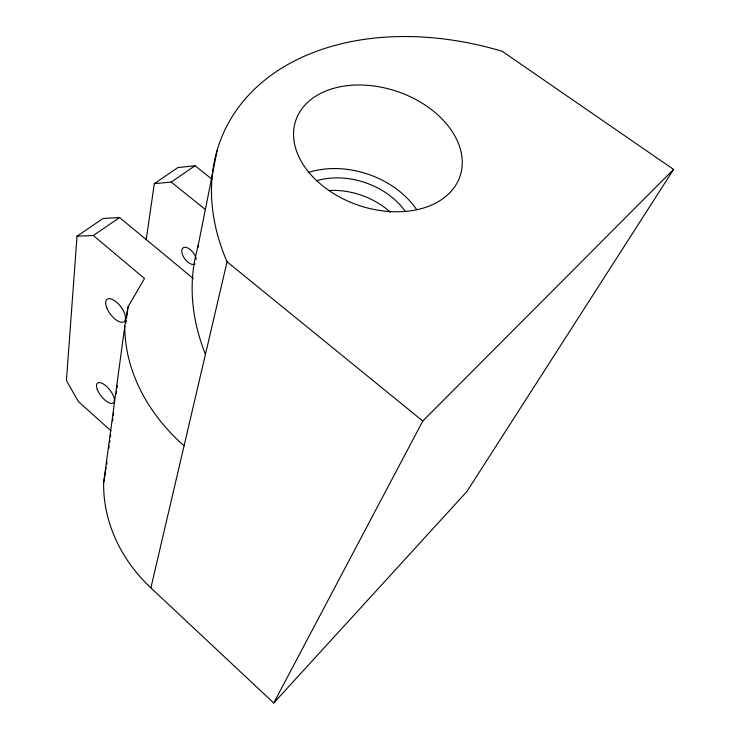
<?xml version="1.0" encoding="UTF-8"?>
<svg xmlns="http://www.w3.org/2000/svg" width="740" height="740" viewBox="0 0 740 740"><rect width="100%" height="100%" fill="white"/><g stroke="black" fill="none" stroke-linecap="round" stroke-linejoin="round"><path stroke-width="1.11" d="M193.297 278.545L119.547 217.532L103.026 218.513L77.025 236.18L66.415 380.564L78.357 401.524L111.037 430.884M150.886 587.884L227.06 261.803A268.185 190.513 23.7 0 1 502.21 51.301L673.585 169.423L466.857 491.591L273.745 703L150.886 587.884A154.753 135.54 20.2 0 1 103.646 482.748L124.801 325.989L128.048 306.86L144.504 278.508L93.333 235.514L77.025 236.18M106.68 464.304L106.986 462.019M108.845 448.329L109.159 446.044M109.622 442.622L109.927 440.346M110.39 436.924L110.704 434.639M112.563 420.949L112.868 418.664M113.331 415.242L113.645 412.966M116.273 393.569L116.587 391.284M117.05 387.862L117.364 385.577M125.874 322.834L126.188 320.55M126.494 318.265L128.048 306.86M146.196 239.631L154.318 183.631L177.942 167.573L195.018 165.76L212.112 179.293M103.646 482.748L105.441 471.935M105.802 469.771L106.162 467.606M197.802 247.308L217.19 150.257M273.745 703L422.781 421.023L673.585 169.423M93.333 235.514L119.547 217.532M154.318 183.631L171.227 182.077L195.018 165.76M171.227 182.077L205.452 209.54M227.06 261.803L422.781 421.023M195.101 263.967A10.046 5.226 53.2 0 1 183.483 256.771A10.046 5.226 53.2 0 1 186.036 247.364A10.046 5.226 53.2 0 1 196.331 259.416M184.075 445.813A187.359 149.212 19.4 0 1 124.801 325.989M205.452 354.312A243.423 184.75 24.5 0 1 198.45 245.107M316.285 180.865A67.044 49.367 19 0 1 405.455 211.612M328.736 190.522A66.212 49.182 19 0 1 390.387 212.251M308.284 172.549A80.059 58.96 19 0 1 416.666 209.605M97.292 389.471A12.719 5.31 51.2 0 0 112.758 403.309A12.719 5.31 51.2 0 0 106.394 386.262A12.719 5.31 51.2 0 0 97.292 389.471M106.8 307.951A14.042 6.41 52.7 0 0 123.969 321.724A14.042 6.41 52.7 0 0 115.995 301.689A14.042 6.41 52.7 0 0 106.8 307.951M312.632 176.601A86.737 60.116 18.8 0 0 456.811 183.465A86.737 60.116 18.8 0 0 364.21 85.1A86.737 60.116 18.8 0 0 312.632 176.601"/></g></svg>
